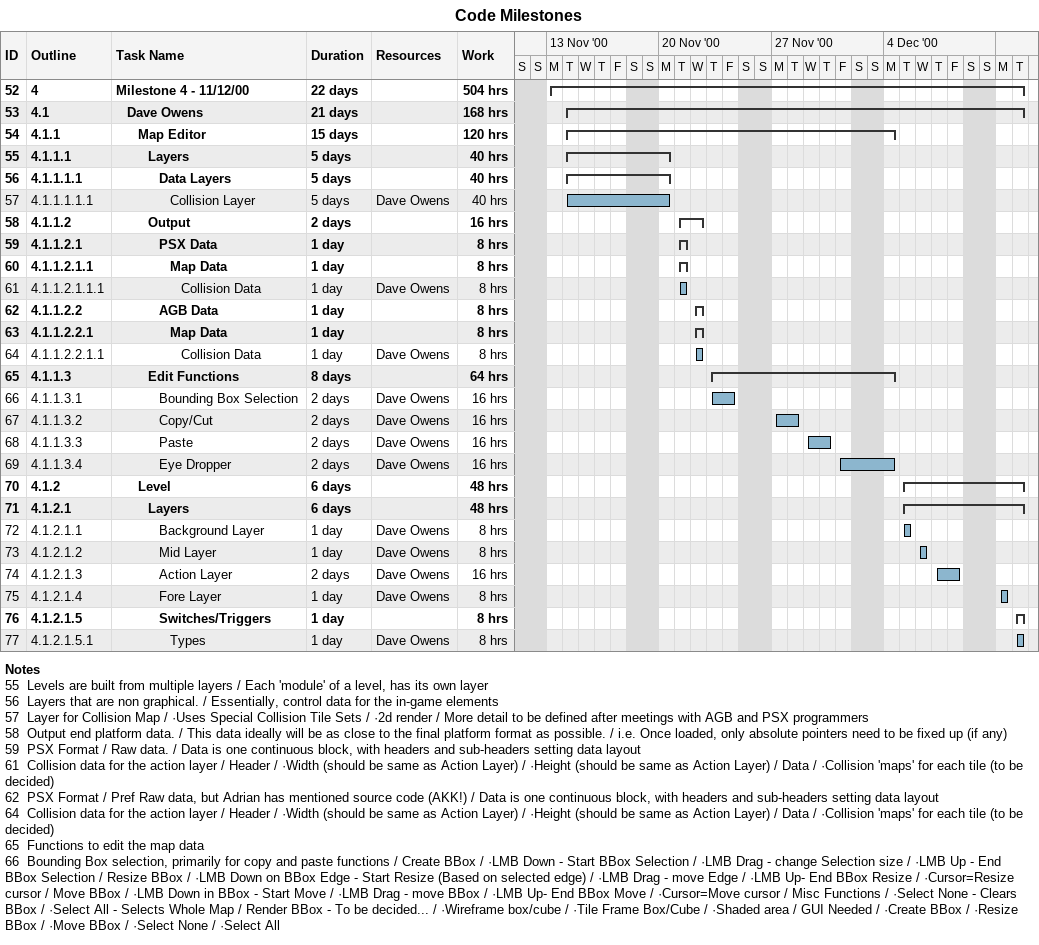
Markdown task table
Code Milestones

| ID | WBS | Task | Duration | Start | Finish | Resources | Work (h) |
|---|---|---|---|---|---|---|---|
| 52 | 4 | **Milestone 4 - 11/12/00** | 22d | 2000-11-13 | 2000-12-12 |  | 504 |
| 53 | 4.1 | **Dave Owens** | 21d | 2000-11-14 | 2000-12-12 |  | 168 |
| 54 | 4.1.1 | **Map Editor** | 15d | 2000-11-14 | 2000-12-04 |  | 120 |
| 55 | 4.1.1.1 | **Layers** | 5d | 2000-11-14 | 2000-11-20 |  | 40 |
| 56 | 4.1.1.1.1 | **Data Layers** | 5d | 2000-11-14 | 2000-11-20 |  | 40 |
| 57 | 4.1.1.1.1.1 | Collision Layer | 5d | 2000-11-14 | 2000-11-20 | Dave Owens | 40 |
| 58 | 4.1.1.2 | **Output** | 2d | 2000-11-21 | 2000-11-22 |  | 16 |
| 59 | 4.1.1.2.1 | **PSX Data** | 1d | 2000-11-21 | 2000-11-21 |  | 8 |
| 60 | 4.1.1.2.1.1 | **Map Data** | 1d | 2000-11-21 | 2000-11-21 |  | 8 |
| 61 | 4.1.1.2.1.1.1 | Collision Data | 1d | 2000-11-21 | 2000-11-21 | Dave Owens | 8 |
| 62 | 4.1.1.2.2 | **AGB Data** | 1d | 2000-11-22 | 2000-11-22 |  | 8 |
| 63 | 4.1.1.2.2.1 | **Map Data** | 1d | 2000-11-22 | 2000-11-22 |  | 8 |
| 64 | 4.1.1.2.2.1.1 | Collision Data | 1d | 2000-11-22 | 2000-11-22 | Dave Owens | 8 |
| 65 | 4.1.1.3 | **Edit Functions** | 8d | 2000-11-23 | 2000-12-04 |  | 64 |
| 66 | 4.1.1.3.1 | Bounding Box Selection | 2d | 2000-11-23 | 2000-11-24 | Dave Owens | 16 |
| 67 | 4.1.1.3.2 | Copy/Cut | 2d | 2000-11-27 | 2000-11-28 | Dave Owens | 16 |
| 68 | 4.1.1.3.3 | Paste | 2d | 2000-11-29 | 2000-11-30 | Dave Owens | 16 |
| 69 | 4.1.1.3.4 | Eye Dropper | 2d | 2000-12-01 | 2000-12-04 | Dave Owens | 16 |
| 70 | 4.1.2 | **Level** | 6d | 2000-12-05 | 2000-12-12 |  | 48 |
| 71 | 4.1.2.1 | **Layers** | 6d | 2000-12-05 | 2000-12-12 |  | 48 |
| 72 | 4.1.2.1.1 | Background Layer | 1d | 2000-12-05 | 2000-12-05 | Dave Owens | 8 |
| 73 | 4.1.2.1.2 | Mid Layer | 1d | 2000-12-06 | 2000-12-06 | Dave Owens | 8 |
| 74 | 4.1.2.1.3 | Action Layer | 2d | 2000-12-07 | 2000-12-08 | Dave Owens | 16 |
| 75 | 4.1.2.1.4 | Fore Layer | 1d | 2000-12-11 | 2000-12-11 | Dave Owens | 8 |
| 76 | 4.1.2.1.5 | **Switches/Triggers** | 1d | 2000-12-12 | 2000-12-12 |  | 8 |
| 77 | 4.1.2.1.5.1 | Types | 1d | 2000-12-12 | 2000-12-12 | Dave Owens | 8 |

Notes
- 55: Levels are built from multiple layers / Each 'module' of a level, has its own layer
- 56: Layers that are non graphical. / Essentially, control data for the in-game elements
- 57: Layer for Collision Map / ·Uses Special Collision Tile Sets / ·2d render / More detail to be defined after meetings with AGB and PSX programmers
- 58: Output end platform data. / This data ideally will be as close to the final platform format as possible. / i.e. Once loaded, only absolute pointers need to be fixed up (if any)
- 59: PSX Format / Raw data. / Data is one continuous block, with headers and sub-headers setting data layout
- 61: Collision data for the action layer / Header / ·Width (should be same as Action Layer) / ·Height (should be same as Action Layer) / Data / ·Collision 'maps' for each tile (to be decided)
- 62: PSX Format / Pref Raw data, but Adrian has mentioned source code (AKK!) / Data is one continuous block, with headers and sub-headers setting data layout
- 64: Collision data for the action layer / Header / ·Width (should be same as Action Layer) / ·Height (should be same as Action Layer) / Data / ·Collision 'maps' for each tile (to be decided)
- 65: Functions to edit the map data
- 66: Bounding Box selection, primarily for copy and paste functions / Create BBox / ·LMB Down - Start BBox Selection / ·LMB Drag - change Selection size / ·LMB Up - End BBox Selection / Resize BBox / ·LMB Down on BBox Edge - Start Resize (Based on selected edge) / ·LMB Drag - move Edge / ·LMB Up- End BBox Resize / ·Cursor=Resize cursor / Move BBox / ·LMB Down in BBox - Start Move / ·LMB Drag - move BBox / ·LMB Up- End BBox Move / ·Cursor=Move cursor / Misc Functions / ·Select None - Clears BBox / ·Select All - Selects Whole Map / Render BBox - To be decided... / ·Wireframe box/cube / ·Tile Frame Box/Cube / ·Shaded area / GUI Needed / ·Create BBox / ·Resize BBox / ·Move BBox / ·Select None / ·Select All
